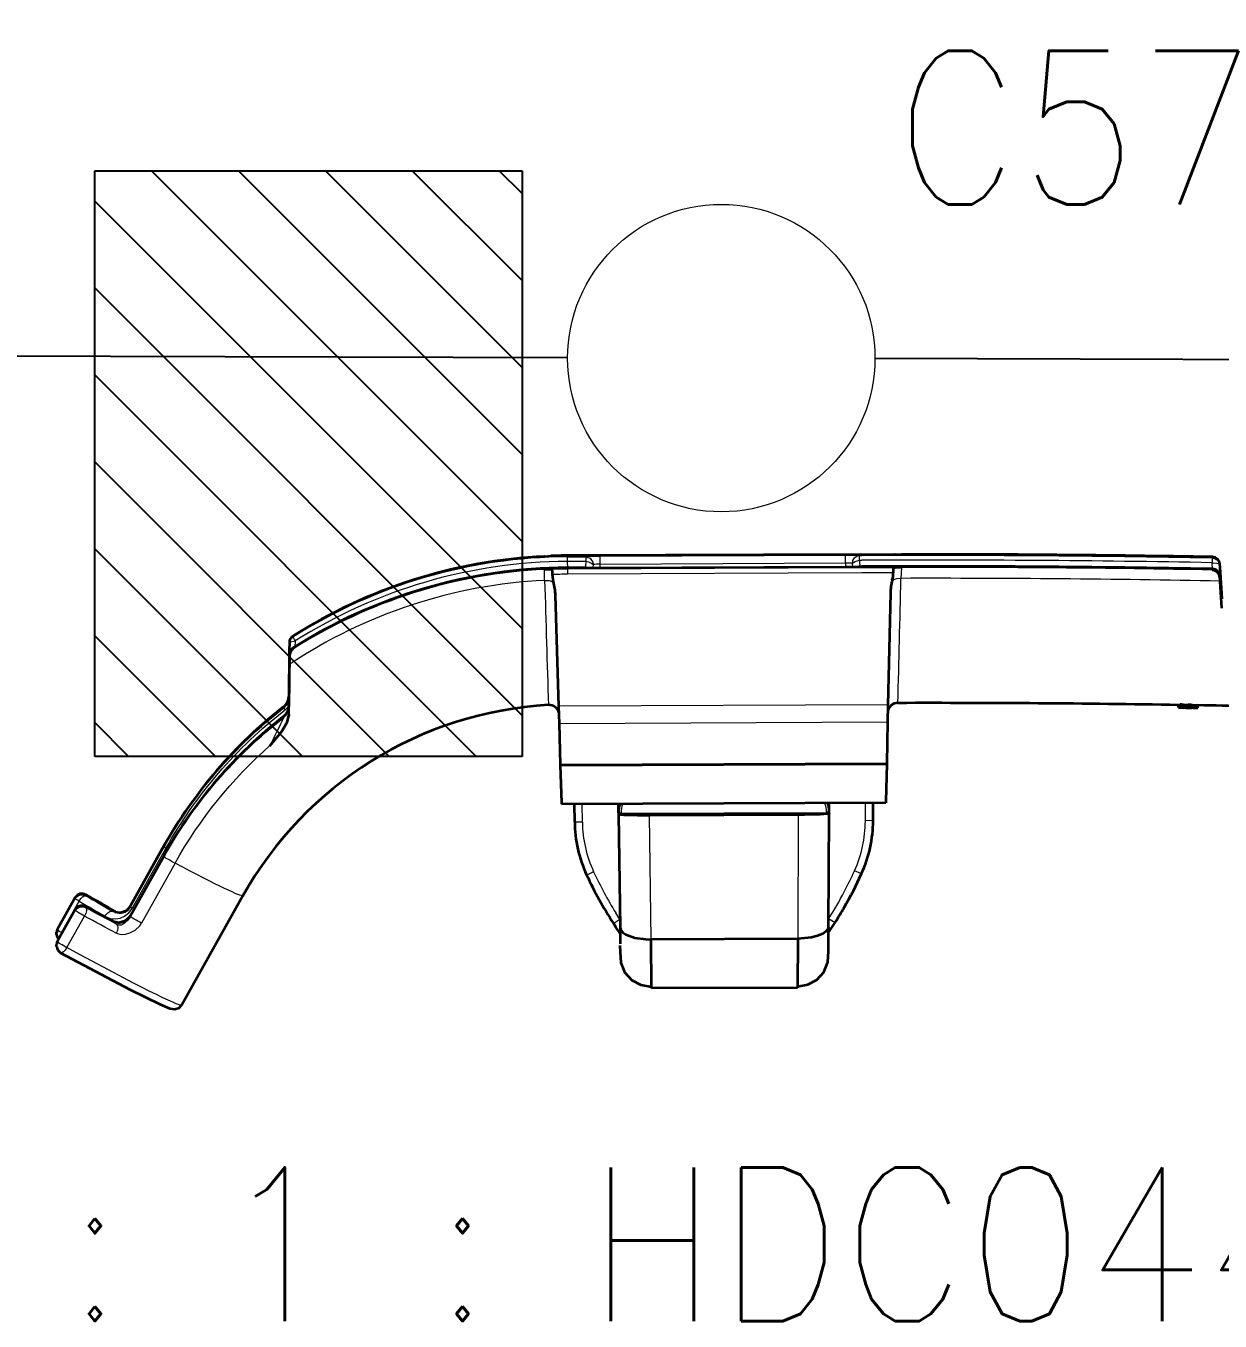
# Model space of a CAD drawing. Header units: inches. Extents: x 47316 to 59086, y 3141 to 11743.
# Drawn here: x 51863.62 to 51883.05, y 5679.12 to 5700.19 of the extents above; entities that cross this region are included whole.
import ezdxf

# ---------------------------------------------------------------- set-up
doc = ezdxf.new("R2010")
doc.units = ezdxf.units.IN
doc.header["$MEASUREMENT"] = 0
doc.styles.get("Standard").update_dxf_attribs({"font": ''})
doc.styles.get('Standard').set_extended_font_data('SimSun')
doc.linetypes.add('_VH_OTCON', pattern='A,0.0001,[7,VeSys.shx,S=0.1,R=0,X=0,Y=0],-0.4,[7,VeSys.shx,S=0.1,R=0,X=0,Y=0],-0.4,["X",Standard,S=1,R=0,X=-0.5,Y=-0.5],-0.0001,[7,VeSys.shx,S=0.1,R=0,X=0,Y=0],-0.4', length=1.2002)

msp = doc.modelspace()

# ---------------------------------------------------------------- linework, layer by layer
at = {"color": 0}
for p, q in [((51864.741, 5688.309), (51864.741, 5697.834)), ((51864.741, 5697.834), (51871.693, 5697.834)), ((51871.693, 5691.806), (51865.665, 5697.834)), ((51871.693, 5693.22), (51867.079, 5697.834)), ((51871.693, 5694.634), (51868.493, 5697.834)), ((51871.693, 5696.048), (51869.907, 5697.834)), ((51871.693, 5697.463), (51871.321, 5697.834)), ((51871.693, 5697.834), (51871.693, 5688.309)), ((51871.693, 5690.391), (51864.741, 5697.343)), ((51871.693, 5688.977), (51864.741, 5695.929)), ((51870.947, 5688.309), (51864.741, 5694.515)), ((51869.533, 5688.309), (51864.741, 5693.101)), ((51868.119, 5688.309), (51864.741, 5691.687)), ((51866.705, 5688.309), (51864.741, 5690.272)), ((51865.291, 5688.309), (51864.741, 5688.858)), ((51871.693, 5688.309), (51864.741, 5688.309))]:
    msp.add_line(p, q, dxfattribs=at)
at = {"color": 0, "linetype": '_VH_OTCON', "ltscale": 5}
msp.add_line((51801.929, 5695.021), (51872.433, 5694.796), dxfattribs=at)
at = {"color": 7, "lineweight": 35, "ltscale": 0.000299129}
msp.add_line((51872.057, 5691.562), (51872.062, 5691.563), dxfattribs=at)
at = {"color": 7, "lineweight": 35, "ltscale": 0.000298803}
msp.add_line((51872.062, 5691.563), (51872.057, 5691.562), dxfattribs=at)
at = {"color": 7, "lineweight": 35, "ltscale": 0.0057}
msp.add_line((51872.062, 5691.563), (51872.158, 5691.57), dxfattribs=at)
at = {"color": 7, "lineweight": 13, "ltscale": 0.285101}
for p, q in [((51872.428, 5691.576), (51877.217, 5691.596)), ((51877.218, 5691.377), (51872.429, 5691.356)), ((51877.219, 5691.293), (51872.429, 5691.272))]:
    msp.add_line(p, q, dxfattribs=at)
at = {"color": 7, "lineweight": 35, "ltscale": 0.285101}
msp.add_line((51877.217, 5691.596), (51872.428, 5691.576), dxfattribs=at)
at = {"color": 7, "lineweight": 13, "ltscale": 0.001255}
for p, q in [((51872.428, 5691.554), (51872.428, 5691.576)), ((51872.429, 5691.356), (51872.429, 5691.377))]:
    msp.add_line(p, q, dxfattribs=at)
at = {"color": 7, "lineweight": 13, "ltscale": 0.0183}
for p, q in [((51872.428, 5691.554), (51872.735, 5691.556)), ((51872.736, 5691.48), (51872.428, 5691.479)), ((51872.736, 5691.379), (51872.429, 5691.377))]:
    msp.add_line(p, q, dxfattribs=at)
at = {"color": 7, "lineweight": 13, "ltscale": 0.004487}
for p, q in [((51872.428, 5691.554), (51872.428, 5691.479)), ((51877.178, 5691.575), (51877.178, 5691.499))]:
    msp.add_line(p, q, dxfattribs=at)
at = {"color": 7, "lineweight": 13, "ltscale": 2.63214e-05}
msp.add_line((51872.735, 5691.555), (51872.735, 5691.556), dxfattribs=at)
at = {"color": 7, "lineweight": 13, "ltscale": 0.004461}
msp.add_line((51872.736, 5691.48), (51872.735, 5691.555), dxfattribs=at)
at = {"color": 7, "lineweight": 13, "ltscale": 0.237556}
for p, q in [((51876.952, 5691.579), (51872.961, 5691.562)), ((51876.953, 5691.45), (51872.962, 5691.433)), ((51872.962, 5691.375), (51876.953, 5691.392))]:
    msp.add_line(p, q, dxfattribs=at)
at = {"color": 7, "lineweight": 13, "ltscale": 0.007626}
for p, q in [((51872.962, 5691.433), (51872.961, 5691.562)), ((51876.953, 5691.45), (51876.952, 5691.579))]:
    msp.add_line(p, q, dxfattribs=at)
at = {"color": 7, "lineweight": 13, "ltscale": 0.00235}
for p, q in [((51877.178, 5691.575), (51877.218, 5691.575)), ((51877.178, 5691.499), (51877.218, 5691.499)), ((51877.218, 5691.398), (51877.179, 5691.398))]:
    msp.add_line(p, q, dxfattribs=at)
at = {"color": 7, "lineweight": 13, "ltscale": 0.032263}
for p, q in [((51877.217, 5691.596), (51877.759, 5691.598)), ((51877.76, 5691.378), (51877.218, 5691.377))]:
    msp.add_line(p, q, dxfattribs=at)
at = {"color": 7, "lineweight": 35, "ltscale": 0.032118}
msp.add_line((51877.217, 5691.596), (51877.757, 5691.598), dxfattribs=at)
at = {"color": 7, "lineweight": 35, "ltscale": 0.005876}
msp.add_line((51877.759, 5691.598), (51877.858, 5691.595), dxfattribs=at)
at = {"color": 7, "lineweight": 35, "ltscale": 0.000303049}
msp.add_line((51877.858, 5691.595), (51877.863, 5691.594), dxfattribs=at)
at = {"color": 7, "lineweight": 35, "ltscale": 0.000302171}
msp.add_line((51877.858, 5691.595), (51877.863, 5691.594), dxfattribs=at)
at = {"color": 7, "lineweight": 13, "ltscale": 0.001048}
for p, q in [((51882.918, 5691.535), (51882.918, 5691.553)), ((51882.919, 5691.341), (51882.919, 5691.358)), ((51867.966, 5690.25), (51867.966, 5690.268)), ((51867.967, 5690.055), (51867.967, 5690.073)), ((51864.596, 5686.06), (51864.596, 5686.042)), ((51864.424, 5686.012), (51864.424, 5685.994)), ((51864.425, 5685.817), (51864.425, 5685.799)), ((51864.597, 5685.865), (51864.597, 5685.848)), ((51864.137, 5685.481), (51864.137, 5685.499)), ((51864.138, 5685.287), (51864.138, 5685.304))]:
    msp.add_line(p, q, dxfattribs=at)
at = {"color": 7, "lineweight": 35, "ltscale": 0.000262456}
msp.add_line((51882.918, 5691.553), (51882.923, 5691.553), dxfattribs=at)
at = {"color": 7, "lineweight": 35, "ltscale": 0.005983}
msp.add_line((51872.159, 5691.351), (51872.058, 5691.35), dxfattribs=at)
at = {"color": 7, "lineweight": 13, "ltscale": 0.010534}
msp.add_line((51872.059, 5691.173), (51872.058, 5691.35), dxfattribs=at)
at = {"color": 7, "lineweight": 13, "ltscale": 0.006048}
msp.add_line((51872.428, 5691.479), (51872.429, 5691.377), dxfattribs=at)
at = {"color": 7, "lineweight": 35, "ltscale": 0.0183}
msp.add_line((51872.736, 5691.379), (51872.429, 5691.377), dxfattribs=at)
at = {"color": 7, "lineweight": 13, "ltscale": 0.004997}
msp.add_line((51872.429, 5691.356), (51872.429, 5691.272), dxfattribs=at)
at = {"color": 7, "lineweight": 35, "ltscale": 0.000529429}
msp.add_line((51872.736, 5691.379), (51872.745, 5691.378), dxfattribs=at)
at = {"color": 7, "lineweight": 13, "ltscale": 0.003283}
for p, q in [((51872.849, 5691.43), (51872.844, 5691.375)), ((51877.071, 5691.393), (51877.066, 5691.448))]:
    msp.add_line(p, q, dxfattribs=at)
at = {"color": 7, "lineweight": 13, "ltscale": 0.003492}
for p, q in [((51872.963, 5691.375), (51872.962, 5691.433)), ((51876.953, 5691.45), (51876.952, 5691.392))]:
    msp.add_line(p, q, dxfattribs=at)
at = {"color": 7, "lineweight": 35, "ltscale": 0.237556}
msp.add_line((51872.962, 5691.375), (51876.953, 5691.392), dxfattribs=at)
at = {"color": 7, "lineweight": 13, "ltscale": 0.000532719}
msp.add_line((51877.179, 5691.398), (51877.17, 5691.397), dxfattribs=at)
at = {"color": 7, "lineweight": 35, "ltscale": 0.000534398}
msp.add_line((51877.179, 5691.398), (51877.17, 5691.397), dxfattribs=at)
at = {"color": 7, "lineweight": 35, "ltscale": 0.00235}
msp.add_line((51877.179, 5691.398), (51877.218, 5691.398), dxfattribs=at)
at = {"color": 7, "lineweight": 13, "ltscale": 0.030297}
msp.add_line((51877.728, 5691.294), (51877.219, 5691.293), dxfattribs=at)
at = {"color": 7, "lineweight": 35, "ltscale": 0.006178}
msp.add_line((51877.864, 5691.382), (51877.76, 5691.378), dxfattribs=at)
at = {"color": 7, "lineweight": 13, "ltscale": 0.010542}
msp.add_line((51877.864, 5691.382), (51877.855, 5691.205), dxfattribs=at)
at = {"color": 7, "lineweight": 13, "ltscale": 0.006073}
msp.add_line((51882.924, 5691.358), (51882.917, 5691.46), dxfattribs=at)
at = {"color": 7, "lineweight": 13, "ltscale": 0.001308}
for p, q in [((51883.042, 5691.418), (51883.042, 5691.44)), ((51883.042, 5691.219), (51883.042, 5691.241)), ((51867.816, 5689.097), (51867.816, 5689.119)), ((51867.816, 5688.941), (51867.816, 5688.963)), ((51865.868, 5686.83), (51865.868, 5686.852)), ((51865.869, 5686.675), (51865.869, 5686.696)), ((51865.321, 5685.877), (51865.321, 5685.855)), ((51865.322, 5685.721), (51865.322, 5685.699))]:
    msp.add_line(p, q, dxfattribs=at)
at = {"color": 7, "lineweight": 35, "ltscale": 0.003443}
msp.add_line((51883.045, 5691.382), (51883.042, 5691.44), dxfattribs=at)
at = {"color": 7, "lineweight": 13, "ltscale": 0.032467}
msp.add_line((51883.077, 5690.873), (51883.042, 5691.418), dxfattribs=at)
at = {"color": 7, "lineweight": 35, "ltscale": 0.030551}
msp.add_line((51883.078, 5690.87), (51883.045, 5691.382), dxfattribs=at)
at = {"color": 7, "lineweight": 35, "ltscale": 0.007265}
msp.add_line((51872.202, 5691.146), (51872.189, 5691.268), dxfattribs=at)
at = {"color": 7, "lineweight": 35, "ltscale": 0.031085}
msp.add_line((51883.077, 5690.719), (51883.042, 5691.241), dxfattribs=at)
at = {"color": 7, "lineweight": 35, "ltscale": 0.003408}
msp.add_line((51883.042, 5691.219), (51883.046, 5691.161), dxfattribs=at)
at = {"color": 7, "lineweight": 35, "ltscale": 0.107629}
msp.add_line((51872.291, 5689.127), (51872.236, 5690.934), dxfattribs=at)
at = {"color": 7, "lineweight": 35, "ltscale": 0.108043}
msp.add_line((51877.683, 5690.964), (51877.643, 5689.15), dxfattribs=at)
at = {"color": 7, "lineweight": 35, "ltscale": 0.00020693}
msp.add_line((51867.963, 5690.266), (51867.966, 5690.268), dxfattribs=at)
at = {"color": 7, "lineweight": 35, "ltscale": 0.0447}
msp.add_line((51867.906, 5690.027), (51867.896, 5689.276), dxfattribs=at)
at = {"color": 7, "lineweight": 13, "ltscale": 0.052457}
msp.add_line((51867.897, 5689.264), (51867.908, 5690.145), dxfattribs=at)
at = {"color": 7, "lineweight": 35, "ltscale": 0.008333}
msp.add_line((51867.908, 5690.166), (51867.906, 5690.027), dxfattribs=at)
at = {"color": 7, "lineweight": 13, "ltscale": 0.001266}
for p, q in [((51867.908, 5690.145), (51867.908, 5690.167)), ((51867.909, 5689.947), (51867.909, 5689.968))]:
    msp.add_line(p, q, dxfattribs=at)
at = {"color": 7, "lineweight": 13, "ltscale": 0.005432}
msp.add_line((51868.001, 5690.095), (51868.005, 5690.186), dxfattribs=at)
at = {"color": 7, "lineweight": 35, "ltscale": 0.050436}
msp.add_line((51867.909, 5689.968), (51867.897, 5689.121), dxfattribs=at)
at = {"color": 7, "lineweight": 35, "ltscale": 0.008383}
msp.add_line((51867.907, 5689.806), (51867.909, 5689.947), dxfattribs=at)
at = {"color": 7, "lineweight": 35, "ltscale": 0.048391}
msp.add_line((51867.896, 5688.993), (51867.907, 5689.806), dxfattribs=at)
at = {"color": 7, "lineweight": 13, "ltscale": 0.001036}
for p, q in [((51867.897, 5689.264), (51867.897, 5689.281)), ((51867.897, 5689.104), (51867.897, 5689.121))]:
    msp.add_line(p, q, dxfattribs=at)
at = {"color": 7, "lineweight": 13, "ltscale": 0.008028}
msp.add_line((51867.896, 5688.969), (51867.897, 5689.104), dxfattribs=at)
at = {"color": 7, "lineweight": 35, "ltscale": 0.001456}
msp.add_line((51867.896, 5688.993), (51867.896, 5688.969), dxfattribs=at)
at = {"color": 7, "lineweight": 13, "ltscale": 0.318613}
msp.add_line((51877.643, 5689.15), (51872.291, 5689.127), dxfattribs=at)
at = {"color": 7, "lineweight": 35, "ltscale": 0.01667}
for p, q in [((51872.299, 5688.847), (51872.291, 5689.127)), ((51877.643, 5689.15), (51877.637, 5688.87))]:
    msp.add_line(p, q, dxfattribs=at)
at = {"color": 7, "lineweight": 35, "ltscale": 0.002498}
for p, q in [((51882.372, 5689.107), (51882.372, 5689.149)), ((51882.396, 5689.114), (51882.396, 5689.156)), ((51882.439, 5689.114), (51882.439, 5689.156)), ((51882.464, 5689.105), (51882.464, 5689.147)), ((51882.573, 5689.112), (51882.572, 5689.153)), ((51882.684, 5689.102), (51882.684, 5689.144))]:
    msp.add_line(p, q, dxfattribs=at)
at = {"color": 7, "lineweight": 35, "ltscale": 0.000103378}
for p, q in [((51882.372, 5689.105), (51882.372, 5689.107)), ((51882.684, 5689.1), (51882.684, 5689.102))]:
    msp.add_line(p, q, dxfattribs=at)
at = {"color": 7, "lineweight": 35, "ltscale": 0.01266}
msp.add_line((51882.372, 5689.103), (51882.584, 5689.1), dxfattribs=at)
at = {"color": 7, "lineweight": 35, "ltscale": 0.001273}
for p, q in [((51882.43, 5689.104), (51882.451, 5689.102)), ((51882.628, 5689.099), (51882.606, 5689.101))]:
    msp.add_line(p, q, dxfattribs=at)
at = {"color": 7, "lineweight": 35, "ltscale": 0.001267}
for p, q in [((51882.473, 5689.103), (51882.494, 5689.101)), ((51882.585, 5689.1), (51882.563, 5689.102))]:
    msp.add_line(p, q, dxfattribs=at)
at = {"color": 7, "lineweight": 35, "ltscale": 0.002499}
for p, q in [((51882.53, 5689.112), (51882.53, 5689.154)), ((51882.598, 5689.103), (51882.597, 5689.145))]:
    msp.add_line(p, q, dxfattribs=at)
at = {"color": 7, "lineweight": 13, "ltscale": 0.317752}
msp.add_line((51872.299, 5688.847), (51877.637, 5688.87), dxfattribs=at)
at = {"color": 7, "lineweight": 35, "ltscale": 0.040027}
for p, q in [((51872.319, 5688.175), (51872.299, 5688.847)), ((51877.637, 5688.87), (51877.623, 5688.197))]:
    msp.add_line(p, q, dxfattribs=at)
at = {"color": 7, "lineweight": 13, "ltscale": 0.315714}
msp.add_line((51877.623, 5688.197), (51872.319, 5688.175), dxfattribs=at)
at = {"color": 7, "lineweight": 35, "ltscale": 0.315703}
msp.add_line((51877.623, 5688.184), (51872.319, 5688.162), dxfattribs=at)
at = {"color": 7, "lineweight": 35, "ltscale": 0.000773112}
for p, q in [((51872.32, 5688.162), (51872.319, 5688.175)), ((51877.623, 5688.197), (51877.623, 5688.184))]:
    msp.add_line(p, q, dxfattribs=at)
at = {"color": 7, "lineweight": 35, "ltscale": 0.035954}
for p, q in [((51872.338, 5687.558), (51872.319, 5688.162)), ((51877.623, 5688.184), (51877.61, 5687.58))]:
    msp.add_line(p, q, dxfattribs=at)
at = {"color": 7, "lineweight": 35, "ltscale": 0.001559}
for p, q in [((51872.338, 5687.532), (51872.338, 5687.558)), ((51877.61, 5687.58), (51877.609, 5687.554))]:
    msp.add_line(p, q, dxfattribs=at)
at = {"color": 7, "lineweight": 35, "ltscale": 0.31374}
msp.add_line((51877.609, 5687.554), (51872.338, 5687.532), dxfattribs=at)
at = {"color": 7, "lineweight": 35, "ltscale": 0.017154}
for p, q in [((51872.548, 5687.244), (51872.545, 5687.533)), ((51877.402, 5687.265), (51877.403, 5687.553))]:
    msp.add_line(p, q, dxfattribs=at)
at = {"color": 7, "lineweight": 13, "ltscale": 0.017416}
for p, q in [((51872.674, 5687.241), (51872.671, 5687.533)), ((51877.276, 5687.26), (51877.277, 5687.553))]:
    msp.add_line(p, q, dxfattribs=at)
at = {"color": 7, "lineweight": 35, "ltscale": 0.007156}
msp.add_line((51873.261, 5687.415), (51873.26, 5687.536), dxfattribs=at)
at = {"color": 7, "lineweight": 35, "ltscale": 0.007158}
msp.add_line((51876.687, 5687.43), (51876.688, 5687.55), dxfattribs=at)
at = {"color": 7, "lineweight": 35, "ltscale": 0.000743866}
msp.add_line((51873.261, 5687.392), (51873.261, 5687.405), dxfattribs=at)
at = {"color": 7, "lineweight": 35, "ltscale": 0.001131}
for p, q in [((51873.261, 5687.389), (51873.262, 5687.37)), ((51876.687, 5687.384), (51876.687, 5687.403))]:
    msp.add_line(p, q, dxfattribs=at)
at = {"color": 7, "lineweight": 35, "ltscale": 0.000203323}
for p, q in [((51873.262, 5687.37), (51873.262, 5687.366)), ((51876.687, 5687.384), (51876.687, 5687.381))]:
    msp.add_line(p, q, dxfattribs=at)
at = {"color": 7, "lineweight": 35, "ltscale": 0.10963}
for p, q in [((51873.262, 5687.366), (51873.286, 5685.525)), ((51876.679, 5685.539), (51876.687, 5687.381))]:
    msp.add_line(p, q, dxfattribs=at)
at = {"color": 7, "lineweight": 13, "ltscale": 0.001371}
for p, q in [((51873.304, 5687.368), (51873.303, 5687.391)), ((51876.645, 5687.406), (51876.645, 5687.383))]:
    msp.add_line(p, q, dxfattribs=at)
at = {"color": 7, "lineweight": 35, "ltscale": 0.198905}
msp.add_line((51876.645, 5687.383), (51873.304, 5687.368), dxfattribs=at)
at = {"color": 7, "lineweight": 35, "ltscale": 0.144121}
msp.add_line((51876.185, 5687.359), (51873.764, 5687.349), dxfattribs=at)
at = {"color": 7, "lineweight": 13, "ltscale": 0.120062}
for p, q in [((51873.791, 5685.332), (51873.764, 5687.349)), ((51876.185, 5687.359), (51876.176, 5685.342))]:
    msp.add_line(p, q, dxfattribs=at)
at = {"color": 7, "lineweight": 35, "ltscale": 0.000732803}
msp.add_line((51876.687, 5687.407), (51876.687, 5687.42), dxfattribs=at)
at = {"color": 7, "lineweight": 13, "ltscale": 0.066545}
for p, q in [((51865.868, 5686.852), (51865.321, 5685.877)), ((51865.321, 5685.855), (51865.868, 5686.83)), ((51865.869, 5686.696), (51865.322, 5685.721)), ((51865.869, 5686.675), (51865.322, 5685.699)), ((51865.351, 5685.836), (51865.898, 5686.811)), ((51866.048, 5686.571), (51865.501, 5685.596))]:
    msp.add_line(p, q, dxfattribs=at)
at = {"color": 7, "lineweight": 35, "ltscale": 0.066545}
for p, q in [((51865.868, 5686.852), (51865.321, 5685.877)), ((51865.322, 5685.721), (51865.869, 5686.697))]:
    msp.add_line(p, q, dxfattribs=at)
at = {"color": 7, "lineweight": 35, "ltscale": 0.000107122}
msp.add_line((51864.595, 5686.06), (51864.597, 5686.059), dxfattribs=at)
at = {"color": 7, "lineweight": 35, "ltscale": 0.121519}
msp.add_line((51866.152, 5684.263), (51867.15, 5686.044), dxfattribs=at)
at = {"color": 7, "lineweight": 13, "ltscale": 0.034984}
for p, q in [((51864.137, 5685.499), (51864.424, 5686.012)), ((51864.137, 5685.481), (51864.424, 5685.994)), ((51864.425, 5685.817), (51864.138, 5685.304)), ((51864.199, 5685.443), (51864.487, 5685.955)), ((51864.138, 5685.287), (51864.425, 5685.799)), ((51864.289, 5685.198), (51864.576, 5685.711))]:
    msp.add_line(p, q, dxfattribs=at)
at = {"color": 7, "lineweight": 35, "ltscale": 0.034984}
for p, q in [((51864.424, 5686.012), (51864.137, 5685.499)), ((51864.425, 5685.817), (51864.138, 5685.304))]:
    msp.add_line(p, q, dxfattribs=at)
at = {"color": 7, "lineweight": 13, "ltscale": 0.000671387}
for p, q in [((51865.036, 5685.797), (51865.036, 5685.785)), ((51865.036, 5685.63), (51865.036, 5685.619))]:
    msp.add_line(p, q, dxfattribs=at)
at = {"color": 7, "lineweight": 13, "ltscale": 0.007414}
msp.add_line((51873.284, 5685.657), (51873.217, 5685.762), dxfattribs=at)
at = {"color": 7, "lineweight": 13, "ltscale": 0.00467}
msp.add_line((51873.284, 5685.657), (51873.218, 5685.615), dxfattribs=at)
at = {"color": 7, "lineweight": 35, "ltscale": 0.011663}
msp.add_line((51876.678, 5685.445), (51876.785, 5685.609), dxfattribs=at)
at = {"color": 7, "lineweight": 35, "ltscale": 0.001048}
for p, q in [((51864.121, 5685.419), (51864.121, 5685.437)), ((51864.122, 5685.225), (51864.122, 5685.242))]:
    msp.add_line(p, q, dxfattribs=at)
at = {"color": 7, "lineweight": 35, "ltscale": 0.004298}
msp.add_line((51873.218, 5685.533), (51873.179, 5685.594), dxfattribs=at)
at = {"color": 7, "lineweight": 35, "ltscale": 0.007352}
msp.add_line((51873.287, 5685.431), (51873.218, 5685.533), dxfattribs=at)
at = {"color": 7, "lineweight": 35, "ltscale": 0.015829}
msp.add_line((51873.286, 5685.525), (51873.289, 5685.259), dxfattribs=at)
at = {"color": 7, "lineweight": 35, "ltscale": 0.01991}
msp.add_line((51876.677, 5685.205), (51876.679, 5685.539), dxfattribs=at)
at = {"color": 7, "lineweight": 35, "ltscale": 0.141947}
msp.add_line((51876.176, 5685.342), (51873.791, 5685.332), dxfattribs=at)
at = {"color": 7, "lineweight": 35, "ltscale": 0.04732}
for p, q in [((51873.799, 5684.537), (51873.791, 5685.332)), ((51876.176, 5685.342), (51876.175, 5684.547))]:
    msp.add_line(p, q, dxfattribs=at)
at = {"color": 7, "lineweight": 35, "ltscale": 0.000107932}
msp.add_line((51864.186, 5685.115), (51864.187, 5685.115), dxfattribs=at)
at = {"color": 7, "lineweight": 35, "ltscale": 0.141433}
msp.add_line((51876.175, 5684.547), (51873.799, 5684.537), dxfattribs=at)
at = {"color": 0, "linetype": '_VH_OTCON', "ltscale": 5}
msp.add_lwpolyline([(51955.929, 5719.529), (51955.929, 5694.529), (51877.433, 5694.78)], dxfattribs=at)
at = {"color": 7, "lineweight": 13}
for points in [[(51872.735, 5691.556), (51872.801, 5691.532), (51872.842, 5691.47), (51872.849, 5691.43)], [(51882.917, 5691.46), (51882.988, 5691.455), (51883.018, 5691.445), (51883.035, 5691.432), (51883.042, 5691.418)], [(51872.059, 5691.173), (51872.131, 5691.169), (51872.202, 5691.146)], [(51877.855, 5691.205), (51877.785, 5691.2), (51877.715, 5691.178)], [(51868.005, 5690.186), (51867.945, 5690.175), (51867.925, 5690.166), (51867.914, 5690.158), (51867.91, 5690.153), (51867.908, 5690.145)], [(51872.674, 5687.241), (51872.56, 5687.242), (51872.549, 5687.244), (51872.548, 5687.244), (51872.548, 5687.244)], [(51877.402, 5687.266), (51877.402, 5687.265), (51877.401, 5687.265), (51877.394, 5687.264), (51877.276, 5687.261)], [(51877.216, 5686.402), (51877.215, 5686.402), (51877.214, 5686.402), (51877.203, 5686.405), (51877.101, 5686.449)], [(51872.856, 5686.43), (51872.754, 5686.385), (51872.743, 5686.382), (51872.743, 5686.382), (51872.742, 5686.382)], [(51864.907, 5685.71), (51864.993, 5685.675), (51865.085, 5685.666), (51865.156, 5685.679), (51865.226, 5685.708), (51865.295, 5685.762), (51865.351, 5685.836)], [(51865.036, 5685.785), (51865.148, 5685.754), (51865.239, 5685.775), (51865.284, 5685.807), (51865.321, 5685.855)], [(51865.322, 5685.721), (51865.284, 5685.672), (51865.238, 5685.637), (51865.177, 5685.613), (51865.117, 5685.608), (51865.036, 5685.63)], [(51865.092, 5685.581), (51865.135, 5685.567), (51865.177, 5685.571), (51865.223, 5685.595), (51865.302, 5685.67), (51865.322, 5685.699)], [(51876.679, 5685.672), (51876.785, 5685.609), (51876.785, 5685.609)], [(51865.091, 5685.433), (51865.173, 5685.412), (51865.242, 5685.418), (51865.31, 5685.438), (51865.399, 5685.485), (51865.473, 5685.554), (51865.501, 5685.596)]]:
    msp.add_lwpolyline(points, dxfattribs=at)
at = {"color": 7, "lineweight": 35}
for points in [[(51872.189, 5691.268), (51872.189, 5691.32), (51872.183, 5691.336), (51872.172, 5691.348), (51872.159, 5691.351)], [(51877.76, 5691.378), (51877.746, 5691.375), (51877.735, 5691.364), (51877.73, 5691.353), (51877.728, 5691.294)], [(51867.59, 5688.483), (51867.705, 5688.616), (51867.78, 5688.711), (51867.87, 5688.866), (51867.896, 5688.969)], [(51865.034, 5685.631), (51865.133, 5685.608), (51865.241, 5685.639), (51865.311, 5685.704), (51865.322, 5685.721)], [(51873.286, 5685.525), (51873.297, 5685.484), (51873.329, 5685.446), (51873.38, 5685.411), (51873.529, 5685.358), (51873.708, 5685.334), (51873.791, 5685.332)], [(51876.679, 5685.539), (51876.668, 5685.499), (51876.635, 5685.459), (51876.582, 5685.423), (51876.498, 5685.388), (51876.4, 5685.363), (51876.176, 5685.342)], [(51873.798, 5684.558), (51873.631, 5684.586), (51873.485, 5684.664), (51873.372, 5684.787), (51873.304, 5684.949), (51873.291, 5685.128), (51873.29, 5685.232)], [(51876.175, 5684.568), (51876.342, 5684.598), (51876.487, 5684.677), (51876.599, 5684.8), (51876.666, 5684.964), (51876.677, 5685.142), (51876.677, 5685.205)], [(51864.187, 5685.115), (51865.314, 5684.517), (51865.8, 5684.277), (51865.965, 5684.209), (51866.044, 5684.196), (51866.116, 5684.222), (51866.152, 5684.263)]]:
    msp.add_lwpolyline(points, dxfattribs=at)
at = {"color": 0, "linetype": 'Continuous', "lineweight": 15}
msp.add_circle((51874.933, 5694.788), 2.5, dxfattribs=at)
at = {"color": 7, "lineweight": 35}
for centre, radius, start, end in [((51872.463, 5683.169), 8.403, 92.7695, 122.3783), ((51872.463, 5683.169), 8.407, 90.2423, 92.0676), ((51878.301, 5437.136), 254.459, 88.95937, 90.09862), ((51882.921, 5691.433), 0.12, 3.347, 89.4915), ((51872.464, 5682.975), 8.403, 90.2419, 122.354), ((51872.916, 5695.362), 3.987, 267.5478, 270.6793), ((51876.966, 5695.372), 3.98, 269.8165, 272.9405), ((51878.304, 5437.224), 254.176, 88.95959, 90.24467), ((51877.465, 5691.265), 0.264, 340.7371, 6.4236), ((51882.917, 5691.232), 0.126, 3.7418, 88.9605), ((51882.911, 5691.209), 0.132, 4.1681, 86.4789), ((51871.392, 5690.91), 0.844, 1.6622, 16.2976), ((51878.536, 5690.946), 0.853, 164.2155, 178.7467), ((51868.026, 5690.165), 0.119, 122.0975, 179.3823), ((51868.035, 5689.967), 0.126, 122.3523, 178.6783), ((51868.042, 5689.945), 0.133, 124.1555, 179.1035), ((51867.687, 5689.284), 0.21, 307.9164, 358.5432), ((51878.302, 5437.022), 252.156, 89.07525, 90.11293), ((51872.46, 5683.158), 7.557, 127.9209, 150.7276), ((51872.463, 5683.064), 6.091, 93.2186, 150.7144), ((51867.693, 5689.126), 0.204, 307.079, 358.5527), ((51872.131, 5688.979), 0.167, 11.9922, 93.5576), ((51877.804, 5689.011), 0.167, 89.7649, 168.7196), ((51882.461, 5689.266), 0.165, 246.8634, 256.0604), ((51882.504, 5689.306), 0.164, 246.7587, 255.9908), ((51882.504, 5689.264), 0.164, 246.7592, 255.9904), ((51882.594, 5689.263), 0.164, 246.7416, 255.9709), ((51882.637, 5689.305), 0.165, 246.8286, 256.0226), ((51882.637, 5689.263), 0.165, 246.829, 256.0221), ((51878.302, 5437.023), 252.155, 88.64522, 89.00422), ((51872.46, 5683.002), 7.557, 127.9201, 150.7276), ((51873.681, 5687.407), 0.419, 162.0612, 180.7443), ((51876.268, 5687.418), 0.419, 359.7442, 18.4269), ((51873.29, 5687.716), 0.347, 265.3022, 272.2415), ((51876.656, 5687.73), 0.348, 268.2503, 275.1826), ((51874.645, 5687.264), 2.097, 180.5452, 204.8757), ((51875.305, 5687.267), 2.097, 335.6247, 359.943), ((51878.452, 5689.029), 6.294, 204.8627, 213.0793), ((51871.483, 5688.999), 6.293, 330.0132, 335.6256), ((51864.534, 5685.95), 0.126, 60.8836, 150.7291), ((51825.841, 5618.723), 77.693, 59.66482, 60.07715), ((51864.535, 5685.755), 0.126, 138.5783, 150.7288), ((51864.535, 5685.755), 0.126, 61.6018, 138.5782), ((51890.767, 5734.236), 54.996, 241.5829, 242.1012), ((51865.139, 5685.979), 0.208, 250.0961, 330.9067), ((51871.494, 5688.992), 6.28, 327.4071, 330.0169), ((51864.247, 5685.437), 0.126, 150.7292, 175.2936), ((51864.247, 5685.42), 0.126, 184.5035, 222.7877), ((51864.248, 5685.243), 0.126, 150.7268, 175.2902), ((51864.248, 5685.225), 0.126, 184.4911, 240.6351)]:
    msp.add_arc(centre, radius, start, end, dxfattribs=at)
at = {"color": 7, "lineweight": 13}
for centre, radius, start, end in [((51872.463, 5683.169), 8.403, 92.7694, 122.3542), ((51872.463, 5683.152), 8.403, 90.2417, 122.3542), ((51872.464, 5683.154), 8.422, 90.2446, 92.0825), ((51872.947, 5687.496), 4.066, 89.7973, 92.9822), ((51877.001, 5687.52), 4.059, 87.4993, 90.6894), ((51876.183, 5691.268), 1.022, 7.2735, 13.0613), ((51878.305, 5437.716), 253.861, 88.95875, 90.24543), ((51878.305, 5437.678), 253.824, 88.95884, 90.24536), ((51878.301, 5437.136), 254.459, 88.96036, 90.09862), ((51872.464, 5682.974), 8.403, 90.2419, 122.354), ((51872.464, 5682.958), 8.402, 92.7684, 122.3555), ((51872.463, 5683.148), 8.332, 90.2418, 122.3541), ((51872.465, 5682.942), 8.415, 90.2453, 92.0847), ((51873.733, 5691.258), 1.021, 167.4271, 173.2149), ((51872.913, 5695.44), 4.066, 267.506, 270.6909), ((51872.94, 5690.078), 1.356, 89.0751, 93.851), ((51876.986, 5690.095), 1.356, 86.6374, 91.4129), ((51876.967, 5695.451), 4.059, 269.7988, 272.9889), ((51878.304, 5437.195), 254.205, 88.95968, 90.24462), ((51878.302, 5436.931), 254.452, 88.96035, 90.09864), ((51872.464, 5682.953), 8.23, 92.8204, 123.623), ((52560.527, 5710.804), 688.747, 181.633329, 181.802064), ((51872.464, 5682.959), 8.313, 90.2439, 91.8984), ((51387.254, 5702.082), 490.721, 358.49316, 358.72999), ((51878.303, 5436.915), 254.291, 88.93111, 90.10086), ((51867.682, 5689.264), 0.215, 308.6844, 359.9332), ((51867.94, 5689.263), 0.043, 159.2273, 179.0169), ((51867.692, 5689.126), 0.205, 307.1385, 358.4817), ((51867.618, 5689.347), 0.355, 307.9405, 321.8025), ((51845.884, 5699.525), 24.354, 333.0381, 334.2387), ((51873.683, 5687.394), 0.422, 160.3328, 180.7441), ((51873.683, 5687.396), 0.38, 158.4206, 180.7444), ((51876.266, 5687.407), 0.38, 359.7436, 22.0681), ((51876.266, 5687.405), 0.422, 359.7441, 20.1187), ((51874.645, 5687.259), 1.971, 180.5453, 204.8635), ((51875.305, 5687.262), 1.971, 335.6247, 359.943), ((51871.483, 5688.994), 6.167, 332.0868, 335.6257), ((51878.452, 5689.024), 6.167, 204.8626, 211.9223), ((51871.482, 5688.994), 6.169, 327.4093, 332.0865), ((51873.084, 5685.804), 0.231, 294.1852, 305.3483)]:
    msp.add_arc(centre, radius, start, end, dxfattribs=at)
at = {"color": 7, "lineweight": 13, "extrusion": (0, 0, -1)}
for centre, major_axis, ratio, start_param, end_param in [((51877.179, 5691.449), (-0.008, -0.126), 0.896108, 1.507635, 3.06288), ((51877.179, 5691.449), (-0.123, -0.027), 0.393466, 0.502725, 1.655674), ((51882.916, 5691.409), (0.002, 0.126), 0.000782, 0.034898, 1.158054), ((51882.916, 5691.409), (-0.126, -0.001), 0.999391, 1.593215, 3.080506), ((51872.736, 5691.43), (0.123, -0.026), 0.393466, 4.627511, 5.78046), ((51872.737, 5691.253), (0.008, 0.126), 0.896108, 6.204473, 6.283241), ((51882.917, 5691.232), (-0.126, -0.001), 0.999391, 1.593215, 3.080506), ((51868.034, 5690.144), (-0.126, -0.001), 0.999391, 0.017336, 1.009987), ((51868.034, 5690.144), (0.067, -0.106), 0.018563, 1.988874, 3.112027), ((51868.035, 5689.967), (-0.126, -0.001), 0.999391, 0.017469, 1.010119), ((51867.687, 5689.284), (-0.21, -0.001), 0.999391, 3.186398, 4.054496), ((51872.464, 5683.16), (-7.56, -0.032), 0.999391, 0.514872, 0.912903), ((51872.464, 5683.138), (7.56, 0.032), 0.999391, 3.656465, 4.054496), ((51872.464, 5683.135), (7.526, 0.032), 0.999391, 3.656465, 4.054496), ((51867.687, 5689.106), (-0.21, -0.001), 0.999391, 3.159046, 4.054496), ((51867.893, 5688.997), (-0.0774, 0.0994), 0.021339, 5.505053, 6.25556), ((51872.464, 5683.004), (-7.56, -0.032), 0.999391, 0.514872, 0.912903), ((51872.464, 5682.982), (-7.56, -0.032), 0.999391, 0.514872, 0.912903), ((51872.464, 5682.979), (-7.355, -0.031), 0.999391, 0.514872, 0.850642), ((51873.303, 5687.389), (-0.042, -0.0005), 0.052334, 6.28288, 7.854437), ((51876.645, 5687.403), (0.042, -0.0002), 0.052334, 4.711933, 6.28349), ((51865.978, 5686.769), (-0.11, 0.062), 0.030375, 5.515484, 6.265991), ((51865.979, 5686.613), (0.11, -0.062), 0.030375, 0.874358, 3.124399), ((51864.183, 5687.707), (-2.345, 1.314), 0.030375, 2.373892, 2.390914), ((51864.183, 5687.707), (-2.968, 1.663), 0.030375, 3.141593, 4.015951), ((51864.534, 5685.95), (0.126, 0.001), 0.999391, 3.656465, 5.227261), ((51864.534, 5685.933), (0.126, 0.001), 0.999391, 3.656465, 5.227261), ((51864.534, 5685.933), (0.063, 0.109), 0.41708, 4.678962, 6.249758), ((51863.534, 5686.549), (2.858, -1.602), 0.030375, 5.076137, 5.267186), ((51863.534, 5686.549), (-2.455, 1.376), 0.030375, 2.001238, 2.212114), ((51864.534, 5685.933), (-0.11, 0.062), 0.030375, 5.142831, 6.265991), ((51864.535, 5685.755), (-0.126, -0.001), 0.999391, 0.514872, 2.085668), ((51864.535, 5685.738), (0.126, 0.001), 0.999391, 3.656465, 5.227261), ((51863.472, 5686.439), (-2.345, 1.314), 0.030375, 2.001238, 2.212114), ((51864.535, 5685.738), (0.06, 0.111), 0.387522, 0.032956, 1.603752), ((51864.535, 5685.755), (-0.06, -0.111), 0.448064, 3.141593, 3.175576), ((51863.534, 5686.549), (-2.455, 1.376), 0.030375, 4.036683, 4.247559), ((51863.534, 5686.549), (2.858, -1.602), 0.030375, 0.976967, 1.17266), ((51865.138, 5685.98), (0.21, 0.001), 0.999391, 0.514872, 2.085668), ((51865.431, 5685.794), (-0.11, 0.062), 0.030375, 5.515484, 6.265991), ((51864.535, 5685.738), (0.11, -0.062), 0.030375, 1.17266, 3.124399), ((51863.472, 5686.439), (2.968, -1.663), 0.030375, 0.976967, 1.17266), ((51864.974, 5685.676), (0.064, 0.108), 0.597976, 4.674483, 6.245279), ((51865.329, 5685.633), (0.293, -0.164), 0.030375, 3.124399, 3.64751), ((51865.139, 5685.802), (0.21, 0.001), 0.999391, 0.514872, 2.085668), ((51865.329, 5685.455), (0.293, -0.164), 0.030375, 2.496459, 3.124399), ((51865.432, 5685.638), (0.11, -0.062), 0.030375, 0.874358, 3.124399), ((51864.247, 5685.437), (-0.126, -0.001), 0.999391, 0.086473, 0.514872), ((51864.247, 5685.42), (-0.126, -0.001), 0.999391, 0.000073, 0.514872), ((51864.247, 5685.42), (-0.11, 0.062), 0.030375, 5.142831, 6.265991), ((51864.247, 5685.42), (-0.063, -0.109), 0.41708, 0.793948, 1.537369), ((51863.185, 5685.926), (2.345, -1.314), 0.030375, 5.142831, 5.14849), ((51865.031, 5685.471), (0.059, 0.111), 0.559281, 0.03665, 1.607446), ((51864.248, 5685.243), (-0.126, -0.001), 0.999391, 0.086473, 0.514872), ((51864.248, 5685.225), (-0.126, -0.001), 0.999391, 0.000073, 0.514872), ((51864.248, 5685.225), (-0.11, 0.062), 0.030375, 4.314253, 6.265991), ((51864.248, 5685.225), (-0.06, -0.111), 0.387522, 4.745345, 6.316141), ((51863.185, 5685.926), (-2.968, 1.663), 0.030375, 3.141593, 4.314253)]:
    msp.add_ellipse(centre, major_axis=major_axis, ratio=ratio, start_param=start_param, end_param=end_param, dxfattribs=at)
at = {"color": 7, "lineweight": 35, "extrusion": (0, 0, -1)}
for centre, major_axis, ratio, start_param, end_param in [((51878.301, 5437.324), (-252.009, -1.074), 0.999391, 1.591208, 1.591305), ((51878.299, 5437.164), (-252.127, -1.074), 0.999391, 1.591208, 1.591404), ((51878.301, 5437.283), (-252.006, -1.074), 0.999391, 1.591209, 1.591439), ((51878.301, 5437.287), (252, 1.074), 0.999391, 4.732802, 4.733117), ((51878.301, 5437.32), (-252.021, -1.074), 0.999391, 1.591304, 1.591476), ((51878.3, 5437.225), (-252.074, -1.074), 0.999391, 1.591304, 1.591476), ((51878.301, 5437.324), (-252.009, -1.074), 0.999391, 1.591576, 1.591835), ((51878.301, 5437.277), (-252.013, -1.074), 0.999391, 1.591576, 1.591934), ((51878.301, 5437.283), (-252.006, -1.074), 0.999391, 1.59161, 1.591969), ((51878.3, 5437.249), (-252.038, -1.074), 0.999391, 1.591695, 1.592053), ((51878.301, 5437.32), (-252.021, -1.074), 0.999391, 1.591834, 1.592004), ((51878.301, 5437.278), (252.021, 1.074), 0.999391, 4.733427, 4.733597), ((51878.301, 5437.324), (-252.009, -1.074), 0.999391, 1.592105, 1.592449), ((51878.301, 5437.282), (252.009, 1.074), 0.999391, 4.733697, 4.734041), ((51878.301, 5437.283), (-252.006, -1.074), 0.999391, 1.59214, 1.592449), ((51878.301, 5437.287), (252, 1.074), 0.999391, 4.733817, 4.734042), ((51873.766, 5687.368), (-0.504, -0.002), 0.038222, 4.715954, 6.283191), ((51876.183, 5687.379), (0.504, 0.002), 0.038222, 6.28318, 7.850417), ((51864.247, 5685.437), (-0.126, -0.001), 0.999391, 0.000073, 0.086473), ((51864.247, 5685.42), (-0.126, -0.001), 0.999391, 6.209009, 6.283258), ((51864.248, 5685.243), (-0.126, -0.001), 0.999391, 0.000013, 0.086473), ((51864.248, 5685.225), (-0.126, -0.001), 0.999391, 6.209009, 6.283258)]:
    msp.add_ellipse(centre, major_axis=major_axis, ratio=ratio, start_param=start_param, end_param=end_param, dxfattribs=at)

# ---------------------------------------------------------------- texts
at = {"color": 21, "linetype": 'Continuous', "lineweight": 15, "insert": (51877.755, 5699.788), "char_height": 2.5, "width": 6.53571, "attachment_point": 1}
msp.add_mtext('\\Fromans.shx;\\W0.9000000000;\\T1.0000000000;\\o\\lC57', dxfattribs=at)
at = {"color": 42, "linetype": 'Continuous', "lineweight": 15, "insert": (51856.26, 5681.624), "char_height": 2.5, "width": 38.03571, "attachment_point": 1}
msp.add_mtext('\\Fromans.shx;\\W0.9000000000;\\T1.0000000000;\\o\\lCLIP : 1 : HDC04401', dxfattribs=at)

doc.saveas('drawing.dxf')
